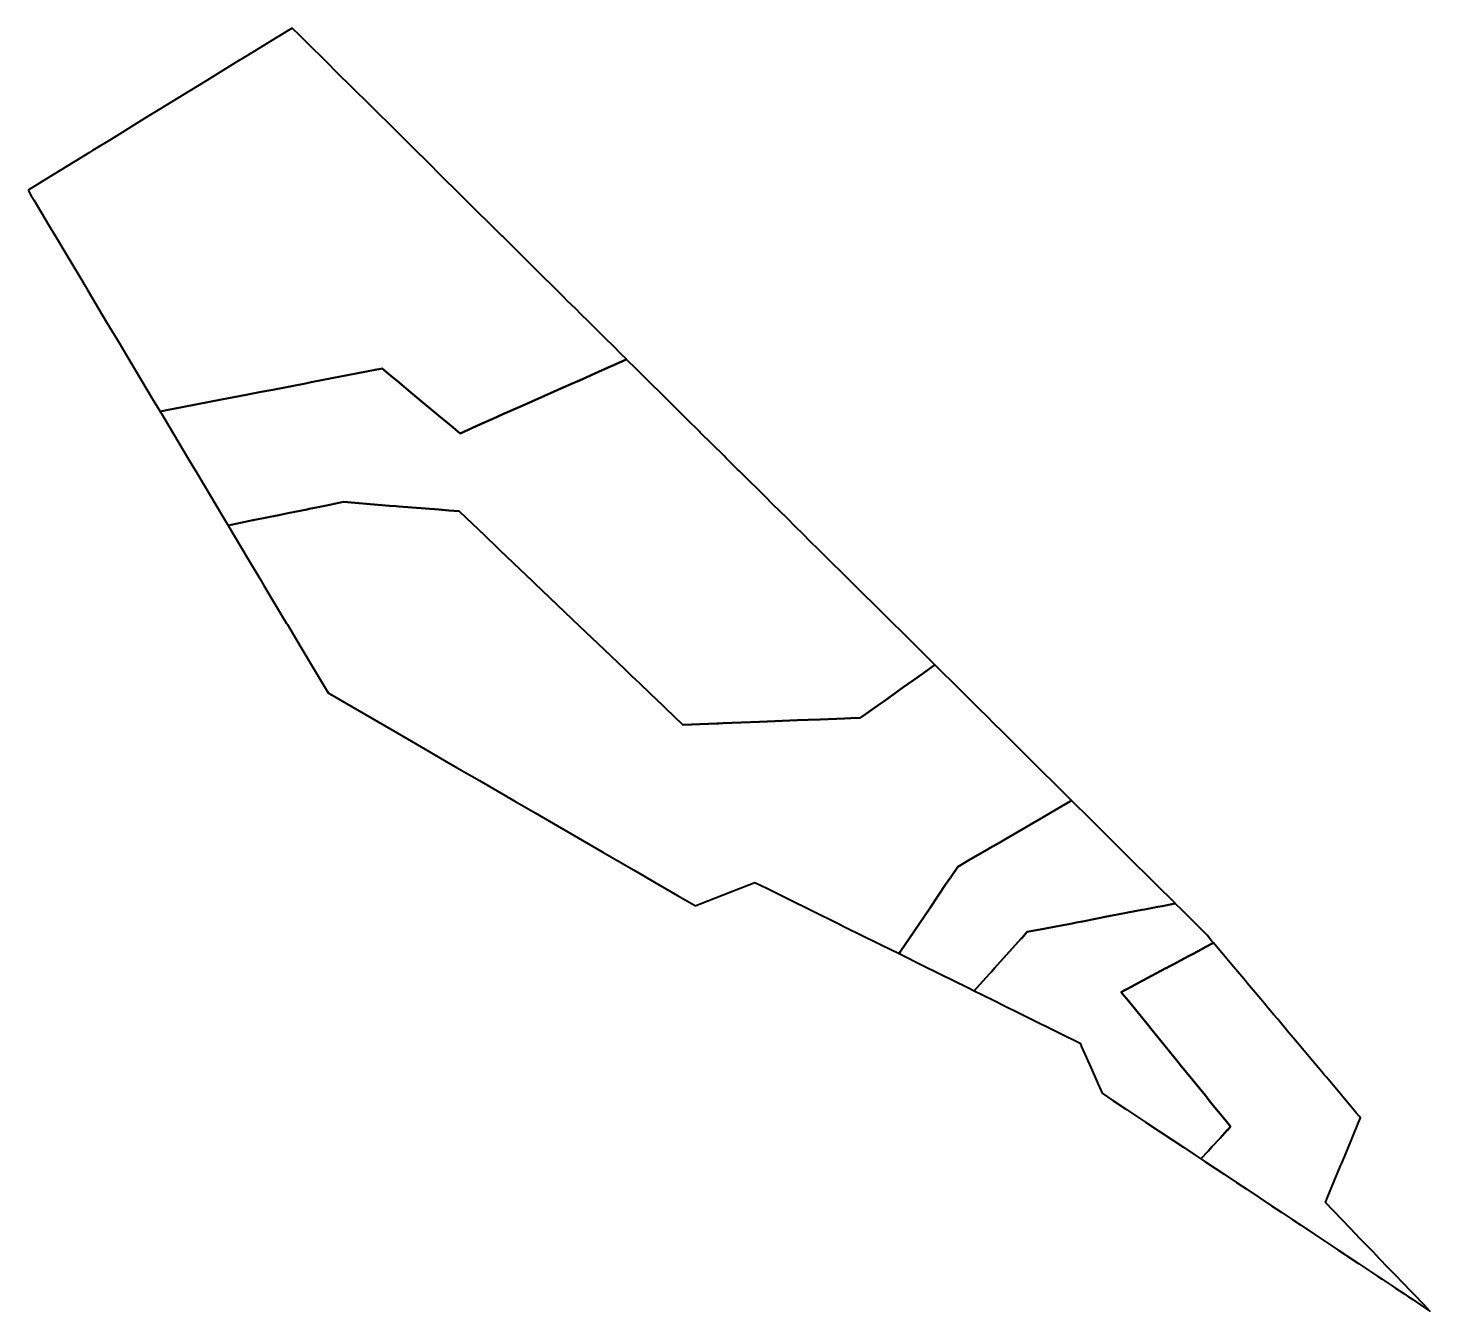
# Model space of a CAD drawing. Header units: metres. Extents: x 807304 to 807482, y 9157269 to 9157431.
import ezdxf

# ---------------------------------------------------------------- set-up
doc = ezdxf.new("R2010")
doc.units = ezdxf.units.M
doc.header["$MEASUREMENT"] = 0
doc.layers.add('2924-21248', color=1, linetype='Continuous')

msp = doc.modelspace()

# ---------------------------------------------------------------- linework, layer by layer
at = {"layer": '2924-21248', "color": 132, "lineweight": 40, "true_color": 0x00cccc}
for points in [[(807304.24, 9157410.9), (807304.65, 9157410.21), (807304.84, 9157409.89), (807304.85, 9157409.87), (807304.96, 9157409.69), (807306.8, 9157406.61), (807307.05, 9157406.18), (807307.95, 9157404.68), (807308.64, 9157403.52), (807310.78, 9157399.94), (807311.46, 9157398.8), (807311.8, 9157398.23), (807314.18, 9157394.23), (807315.84, 9157391.45), (807316.62, 9157390.15), (807317.25, 9157389.1), (807319.96, 9157384.55), (807320.94, 9157382.9), (807321.16, 9157382.95), (807321.95, 9157383.1), (807322.42, 9157383.19), (807328.73, 9157384.41), (807331.84, 9157385.02), (807333.73, 9157385.38), (807335.19, 9157385.67), (807339.35, 9157386.47), (807340.07, 9157386.61), (807343.97, 9157387.37), (807344.67, 9157387.5), (807345.94, 9157387.75), (807345.97, 9157387.76), (807349.03, 9157388.35), (807350.35, 9157387.25), (807350.92, 9157386.78), (807352.91, 9157385.12), (807356.17, 9157382.41), (807357.3, 9157381.48), (807358.02, 9157380.88), (807358.9, 9157380.14), (807361.49, 9157381.29), (807363.02, 9157381.97), (807364.32, 9157382.55), (807366.73, 9157383.62), (807370.81, 9157385.43), (807371.55, 9157385.76), (807373.3, 9157386.54), (807373.48, 9157386.62), (807373.99, 9157386.84), (807376.86, 9157388.12), (807378.98, 9157389.07), (807379.91, 9157389.48), (807379.96, 9157389.5), (807379.94, 9157389.52), (807379.29, 9157390.16), (807378.24, 9157391.2), (807377.38, 9157392.06), (807375.92, 9157393.51), (807375.14, 9157394.28), (807374.2, 9157395.2), (807373.52, 9157395.89), (807372.5, 9157396.89), (807371.98, 9157397.41), (807370.21, 9157399.17), (807369.79, 9157399.58), (807369.46, 9157399.91), (807367.84, 9157401.51), (807367.59, 9157401.76), (807366.2, 9157403.14), (807366.01, 9157403.32), (807364.28, 9157405.04), (807364.23, 9157405.09), (807363.39, 9157405.93), (807362.77, 9157406.53), (807360.85, 9157408.44), (807359.27, 9157410.01), (807356, 9157413.24), (807355.39, 9157413.85), (807352.54, 9157416.68), (807352.15, 9157417.06), (807351.13, 9157418.07), (807347.37, 9157421.8), (807345.33, 9157423.82), (807343.23, 9157425.91), (807342.15, 9157426.97), (807339.41, 9157429.69), (807338.6, 9157430.5), (807337.65, 9157431.44), (807335.64, 9157430.2), (807331.8, 9157427.85), (807330.46, 9157427.02), (807329.76, 9157426.59), (807329.22, 9157426.26), (807326.85, 9157424.8), (807324.72, 9157423.49), (807320.91, 9157421.15), (807318.98, 9157419.97), (807314.79, 9157417.39), (807312.41, 9157415.93), (807312.03, 9157415.69), (807310.16, 9157414.54), (807308.98, 9157413.82), (807308.53, 9157413.54), (807307.13, 9157412.68)], [(807329.54, 9157368.5), (807331.29, 9157365.55), (807332.21, 9157364.02), (807333.55, 9157361.76), (807334.08, 9157360.89), (807336.95, 9157356.07), (807337.04, 9157355.93), (807338.61, 9157353.29), (807340.54, 9157350.06), (807342.19, 9157347.29), (807342.41, 9157347.17), (807345.32, 9157345.48), (807348.52, 9157343.62), (807351.73, 9157341.76), (807355, 9157339.87), (807357.15, 9157338.62), (807358.45, 9157337.86), (807361.35, 9157336.19), (807365.83, 9157333.59), (807368.39, 9157332.1), (807370.71, 9157330.76), (807376.95, 9157327.14), (807378.34, 9157326.33), (807379.73, 9157325.53), (807380.82, 9157324.9), (807382.14, 9157324.13), (807383.5, 9157323.35), (807386.39, 9157321.67), (807388.53, 9157320.43), (807388.64, 9157320.36), (807389.25, 9157320.6), (807392.17, 9157321.75), (807393.34, 9157322.2), (807396.18, 9157323.31), (807396.28, 9157323.27), (807397.7, 9157322.57), (807398.95, 9157321.95), (807401.25, 9157320.81), (807402.54, 9157320.17), (807403.49, 9157319.7), (807406.73, 9157318.1), (807407.7, 9157317.62), (807413.71, 9157314.65), (807413.76, 9157314.63), (807413.79, 9157314.61), (807413.84, 9157314.59), (807414.42, 9157314.3), (807414.62, 9157314.6), (807414.66, 9157314.65), (807416.28, 9157317.06), (807418.34, 9157320.11), (807419.42, 9157321.71), (807420.31, 9157323.03), (807420.96, 9157323.99), (807421.85, 9157325.3), (807423.48, 9157326.25), (807425.62, 9157327.49), (807425.94, 9157327.68), (807427.16, 9157328.38), (807427.79, 9157328.75), (807430.82, 9157330.51), (807432.64, 9157331.57), (807433.58, 9157332.12), (807435.03, 9157332.96), (807436.12, 9157333.59), (807436.25, 9157333.67), (807436.18, 9157333.74), (807435.11, 9157334.81), (807434.3, 9157335.61), (807433.71, 9157336.2), (807432.87, 9157337.03), (807431.69, 9157338.21), (807430.83, 9157339.05), (807430, 9157339.88), (807428.91, 9157340.97), (807428.13, 9157341.74), (807427.33, 9157342.54), (807426.59, 9157343.27), (807425.43, 9157344.42), (807424.68, 9157345.17), (807423.89, 9157345.95), (807422.53, 9157347.31), (807421.67, 9157348.15), (807421.04, 9157348.78), (807420.14, 9157349.67), (807420.01, 9157349.81), (807419.16, 9157350.64), (807418.97, 9157350.83), (807418.04, 9157350.17), (807417.41, 9157349.72), (807416.26, 9157348.91), (807414.91, 9157347.96), (807414.12, 9157347.39), (807412.52, 9157346.26), (807412.02, 9157345.91), (807409.89, 9157344.4), (807409.52, 9157344.14), (807408.34, 9157344.09), (807407.51, 9157344.06), (807404.43, 9157343.94), (807402.92, 9157343.88), (807401.56, 9157343.83), (807396.76, 9157343.64), (807392.15, 9157343.46), (807391.61, 9157343.44), (807391.31, 9157343.43), (807390.31, 9157343.39), (807387.08, 9157343.26), (807385.9, 9157344.38), (807385.01, 9157345.24), (807384.54, 9157345.68), (807382.97, 9157347.18), (807381.53, 9157348.56), (807380.63, 9157349.41), (807379.73, 9157350.28), (807376.3, 9157353.56), (807374.04, 9157355.71), (807372.12, 9157357.54), (807368.34, 9157361.16), (807367.98, 9157361.5), (807367.29, 9157362.16), (807363.94, 9157365.36), (807363.67, 9157365.62), (807361.98, 9157367.24), (807359.68, 9157369.43), (807358.78, 9157370.29), (807357.47, 9157370.39), (807356.19, 9157370.49), (807351.14, 9157370.9), (807350.79, 9157370.93), (807349.98, 9157370.99), (807346.08, 9157371.3), (807344.65, 9157371.42), (807344.15, 9157371.46), (807341.99, 9157371.02), (807340.92, 9157370.8), (807340.28, 9157370.67), (807339.8, 9157370.58), (807339.53, 9157370.52), (807337.09, 9157370.03), (807335.97, 9157369.8), (807332.94, 9157369.19), (807332.77, 9157369.15), (807332.74, 9157369.15), (807332.68, 9157369.14)], [(807442.54, 9157309.42), (807442.87, 9157309.02), (807443.44, 9157308.31), (807443.51, 9157308.23), (807443.78, 9157307.9), (807445.8, 9157305.41), (807446.44, 9157304.63), (807449.74, 9157300.55), (807449.87, 9157300.4), (807450, 9157300.23), (807453.18, 9157296.33), (807453.66, 9157295.73), (807454, 9157295.31), (807455.83, 9157293.05), (807456.36, 9157292.41), (807456, 9157292.01), (807455.93, 9157291.94), (807455.04, 9157290.96), (807454, 9157289.83), (807453.56, 9157289.34), (807452.62, 9157288.32), (807453.09, 9157288.01), (807454.44, 9157287.11), (807455.54, 9157286.38), (807457.12, 9157285.33), (807458.42, 9157284.47), (807461.55, 9157282.38), (807462.86, 9157281.52), (807464.24, 9157280.6), (807465.19, 9157279.97), (807467, 9157278.77), (807469.95, 9157276.8), (807470.92, 9157276.16), (807471.07, 9157276.06), (807472.54, 9157275.09), (807473.32, 9157274.56), (807474.95, 9157273.48), (807475.53, 9157273.1), (807476.82, 9157272.24), (807477.24, 9157271.96), (807478.26, 9157271.28), (807478.87, 9157270.88), (807479.08, 9157270.74), (807479.41, 9157270.52), (807480.83, 9157269.57), (807481.58, 9157269.07), (807480.9, 9157269.79), (807479.45, 9157271.29), (807479.17, 9157271.59), (807477.24, 9157273.59), (807476.97, 9157273.86), (807476.27, 9157274.59), (807475.22, 9157275.68), (807474.85, 9157276.06), (807474.38, 9157276.55), (807472.81, 9157278.18), (807471.5, 9157279.54), (807468.35, 9157282.8), (807468.66, 9157283.55), (807470.28, 9157287.43), (807470.43, 9157287.8), (807470.97, 9157289.1), (807471.73, 9157290.93), (807472.56, 9157292.91), (807472.81, 9157293.51), (807472.65, 9157293.71), (807472.27, 9157294.16), (807468.73, 9157298.37), (807468.46, 9157298.69), (807468.22, 9157298.97), (807467.95, 9157299.3), (807467.22, 9157300.16), (807466.31, 9157301.25), (807465.67, 9157302.01), (807464.34, 9157303.58), (807463.75, 9157304.29), (807462.32, 9157305.99), (807461.83, 9157306.57), (807461.13, 9157307.41), (807460.66, 9157307.97), (807459.92, 9157308.85), (807459.24, 9157309.66), (807458.69, 9157310.31), (807458.02, 9157311.11), (807457.28, 9157311.99), (807456.53, 9157312.88), (807455.68, 9157313.9), (807455.27, 9157314.39), (807454.81, 9157314.93), (807454.19, 9157315.66), (807453.22, 9157315.14), (807452.25, 9157314.63), (807451.54, 9157314.24), (807451.06, 9157313.99), (807449.58, 9157313.19), (807449.17, 9157312.97), (807448.66, 9157312.7), (807448.21, 9157312.46), (807448.19, 9157312.45), (807445.25, 9157310.88), (807443.32, 9157309.84), (807442.99, 9157309.66)]]:
    msp.add_lwpolyline(points, close=True, dxfattribs=at)
at = {"layer": '2924-21248', "color": 4, "lineweight": 40, "true_color": 0x00ffff}
for points in [[(807320.94, 9157382.9), (807321.1, 9157382.64), (807321.95, 9157381.21), (807324.55, 9157376.86), (807325.7, 9157374.92), (807328.91, 9157369.55), (807329.54, 9157368.5), (807332.68, 9157369.14), (807332.74, 9157369.15), (807332.77, 9157369.15), (807332.94, 9157369.19), (807335.97, 9157369.8), (807337.09, 9157370.03), (807339.53, 9157370.52), (807339.8, 9157370.58), (807340.28, 9157370.67), (807340.92, 9157370.8), (807341.99, 9157371.02), (807344.15, 9157371.46), (807344.65, 9157371.42), (807346.08, 9157371.3), (807349.98, 9157370.99), (807350.79, 9157370.93), (807351.14, 9157370.9), (807356.19, 9157370.49), (807357.47, 9157370.39), (807358.78, 9157370.29), (807359.68, 9157369.43), (807361.98, 9157367.24), (807363.67, 9157365.62), (807363.94, 9157365.36), (807367.29, 9157362.16), (807367.98, 9157361.5), (807368.34, 9157361.16), (807372.12, 9157357.54), (807374.04, 9157355.71), (807376.3, 9157353.56), (807379.73, 9157350.28), (807380.63, 9157349.41), (807381.53, 9157348.56), (807382.97, 9157347.18), (807384.54, 9157345.68), (807385.01, 9157345.24), (807385.9, 9157344.38), (807387.08, 9157343.26), (807390.31, 9157343.39), (807391.31, 9157343.43), (807391.61, 9157343.44), (807392.15, 9157343.46), (807396.76, 9157343.64), (807401.56, 9157343.83), (807402.92, 9157343.88), (807404.43, 9157343.94), (807407.51, 9157344.06), (807408.34, 9157344.09), (807409.52, 9157344.14), (807409.89, 9157344.4), (807412.02, 9157345.91), (807412.52, 9157346.26), (807414.12, 9157347.39), (807414.91, 9157347.96), (807416.26, 9157348.91), (807417.41, 9157349.72), (807418.04, 9157350.17), (807418.97, 9157350.83), (807418.16, 9157351.63), (807417.23, 9157352.56), (807416.5, 9157353.28), (807415.61, 9157354.17), (807414.67, 9157355.09), (807413.73, 9157356.03), (807413.06, 9157356.69), (807412.07, 9157357.67), (807411.14, 9157358.6), (807410.06, 9157359.66), (807409.13, 9157360.58), (807408.07, 9157361.64), (807407.13, 9157362.57), (807406.02, 9157363.67), (807405.15, 9157364.53), (807404.18, 9157365.49), (807403.23, 9157366.43), (807402.29, 9157367.37), (807401.32, 9157368.33), (807400.25, 9157369.39), (807399.34, 9157370.29), (807398.47, 9157371.15), (807397.53, 9157372.09), (807396.54, 9157373.06), (807395.49, 9157374.11), (807394.25, 9157375.34), (807393.96, 9157375.62), (807392.56, 9157377.01), (807392.28, 9157377.28), (807390.78, 9157378.77), (807389.28, 9157380.27), (807389.16, 9157380.38), (807387.62, 9157381.91), (807387.55, 9157381.97), (807386.05, 9157383.46), (807384.57, 9157384.93), (807384.46, 9157385.04), (807382.95, 9157386.54), (807382.74, 9157386.75), (807381.19, 9157388.28), (807379.96, 9157389.5), (807379.91, 9157389.48), (807378.98, 9157389.07), (807376.86, 9157388.12), (807373.99, 9157386.84), (807373.48, 9157386.62), (807373.3, 9157386.54), (807371.55, 9157385.76), (807370.81, 9157385.43), (807366.73, 9157383.62), (807364.32, 9157382.55), (807363.02, 9157381.97), (807361.49, 9157381.29), (807358.9, 9157380.14), (807358.02, 9157380.88), (807357.3, 9157381.48), (807356.17, 9157382.41), (807352.91, 9157385.12), (807350.92, 9157386.78), (807350.35, 9157387.25), (807349.03, 9157388.35), (807345.97, 9157387.76), (807345.94, 9157387.75), (807344.67, 9157387.5), (807343.97, 9157387.37), (807340.07, 9157386.61), (807339.35, 9157386.47), (807335.19, 9157385.67), (807333.73, 9157385.38), (807331.84, 9157385.02), (807328.73, 9157384.41), (807322.42, 9157383.19), (807321.95, 9157383.1), (807321.16, 9157382.95)], [(807423.94, 9157309.59), (807424.98, 9157309.08), (807426.52, 9157308.32), (807427.58, 9157307.79), (807429.73, 9157306.73), (807431.85, 9157305.68), (807433.42, 9157304.91), (807434.77, 9157304.24), (807437.32, 9157302.98), (807437.52, 9157302.52), (807438.71, 9157299.82), (807439.41, 9157298.23), (807440.1, 9157296.63), (807441.46, 9157295.73), (807443.18, 9157294.59), (807443.83, 9157294.16), (807445.21, 9157293.24), (807445.59, 9157292.99), (807447.34, 9157291.83), (807449.2, 9157290.59), (807450.4, 9157289.79), (807451.7, 9157288.93), (807452.62, 9157288.32), (807453.56, 9157289.34), (807454, 9157289.83), (807455.04, 9157290.96), (807455.93, 9157291.94), (807456, 9157292.01), (807456.36, 9157292.41), (807455.83, 9157293.05), (807454, 9157295.31), (807453.66, 9157295.73), (807453.18, 9157296.33), (807450, 9157300.23), (807449.87, 9157300.4), (807449.74, 9157300.55), (807446.44, 9157304.63), (807445.8, 9157305.41), (807443.78, 9157307.9), (807443.51, 9157308.23), (807443.44, 9157308.31), (807442.87, 9157309.02), (807442.54, 9157309.42), (807442.99, 9157309.66), (807443.32, 9157309.84), (807445.25, 9157310.88), (807448.19, 9157312.45), (807448.21, 9157312.46), (807448.66, 9157312.7), (807449.17, 9157312.97), (807449.58, 9157313.19), (807451.06, 9157313.99), (807451.54, 9157314.24), (807452.25, 9157314.63), (807453.22, 9157315.14), (807454.19, 9157315.66), (807453.96, 9157315.93), (807453.38, 9157316.64), (807453.21, 9157316.83), (807452.49, 9157317.55), (807451.89, 9157318.14), (807451.07, 9157318.96), (807450.24, 9157319.78), (807449.37, 9157320.65), (807449.29, 9157320.63), (807449.16, 9157320.6), (807447.69, 9157320.32), (807447.17, 9157320.22), (807445.48, 9157319.9), (807445.13, 9157319.83), (807444.24, 9157319.66), (807442.07, 9157319.24), (807440.94, 9157319.02), (807437.61, 9157318.38), (807437.07, 9157318.28), (807436.1, 9157318.09), (807434.72, 9157317.83), (807432.29, 9157317.36), (807432.03, 9157317.31), (807430.64, 9157317.04), (807429.94, 9157316.27), (807429.88, 9157316.2), (807426.51, 9157312.44), (807426.14, 9157312.04), (807425.95, 9157311.83), (807425.41, 9157311.22)]]:
    msp.add_lwpolyline(points, close=True, dxfattribs=at)
at = {"layer": '2924-21248', "color": 3, "lineweight": 40, "true_color": 0x00ff00}
msp.add_lwpolyline([(807414.62, 9157314.6), (807414.42, 9157314.3), (807417.61, 9157312.72), (807419.24, 9157311.92), (807419.6, 9157311.74), (807423.11, 9157310), (807423.94, 9157309.59), (807425.41, 9157311.22), (807425.95, 9157311.83), (807426.14, 9157312.04), (807426.51, 9157312.44), (807429.88, 9157316.2), (807429.94, 9157316.27), (807430.64, 9157317.04), (807432.03, 9157317.31), (807432.29, 9157317.36), (807434.72, 9157317.83), (807436.1, 9157318.09), (807437.07, 9157318.28), (807437.61, 9157318.38), (807440.94, 9157319.02), (807442.07, 9157319.24), (807444.24, 9157319.66), (807445.13, 9157319.83), (807445.48, 9157319.9), (807447.17, 9157320.22), (807447.69, 9157320.32), (807449.16, 9157320.6), (807449.29, 9157320.63), (807449.37, 9157320.65), (807449.3, 9157320.71), (807448.46, 9157321.55), (807447.81, 9157322.19), (807446.95, 9157323.05), (807446.43, 9157323.57), (807445.35, 9157324.64), (807444.68, 9157325.3), (807443.68, 9157326.3), (807442.82, 9157327.15), (807441.84, 9157328.13), (807441.29, 9157328.67), (807440.32, 9157329.63), (807439.48, 9157330.46), (807438.47, 9157331.47), (807437.87, 9157332.07), (807437, 9157332.93), (807436.25, 9157333.67), (807436.12, 9157333.59), (807435.03, 9157332.96), (807433.58, 9157332.12), (807432.64, 9157331.57), (807430.82, 9157330.51), (807427.79, 9157328.75), (807427.16, 9157328.38), (807425.94, 9157327.68), (807425.62, 9157327.49), (807423.48, 9157326.25), (807421.85, 9157325.3), (807420.96, 9157323.99), (807420.31, 9157323.03), (807419.42, 9157321.71), (807418.34, 9157320.11), (807416.28, 9157317.06), (807414.66, 9157314.65)], close=True, dxfattribs=at)

doc.saveas('drawing.dxf')
